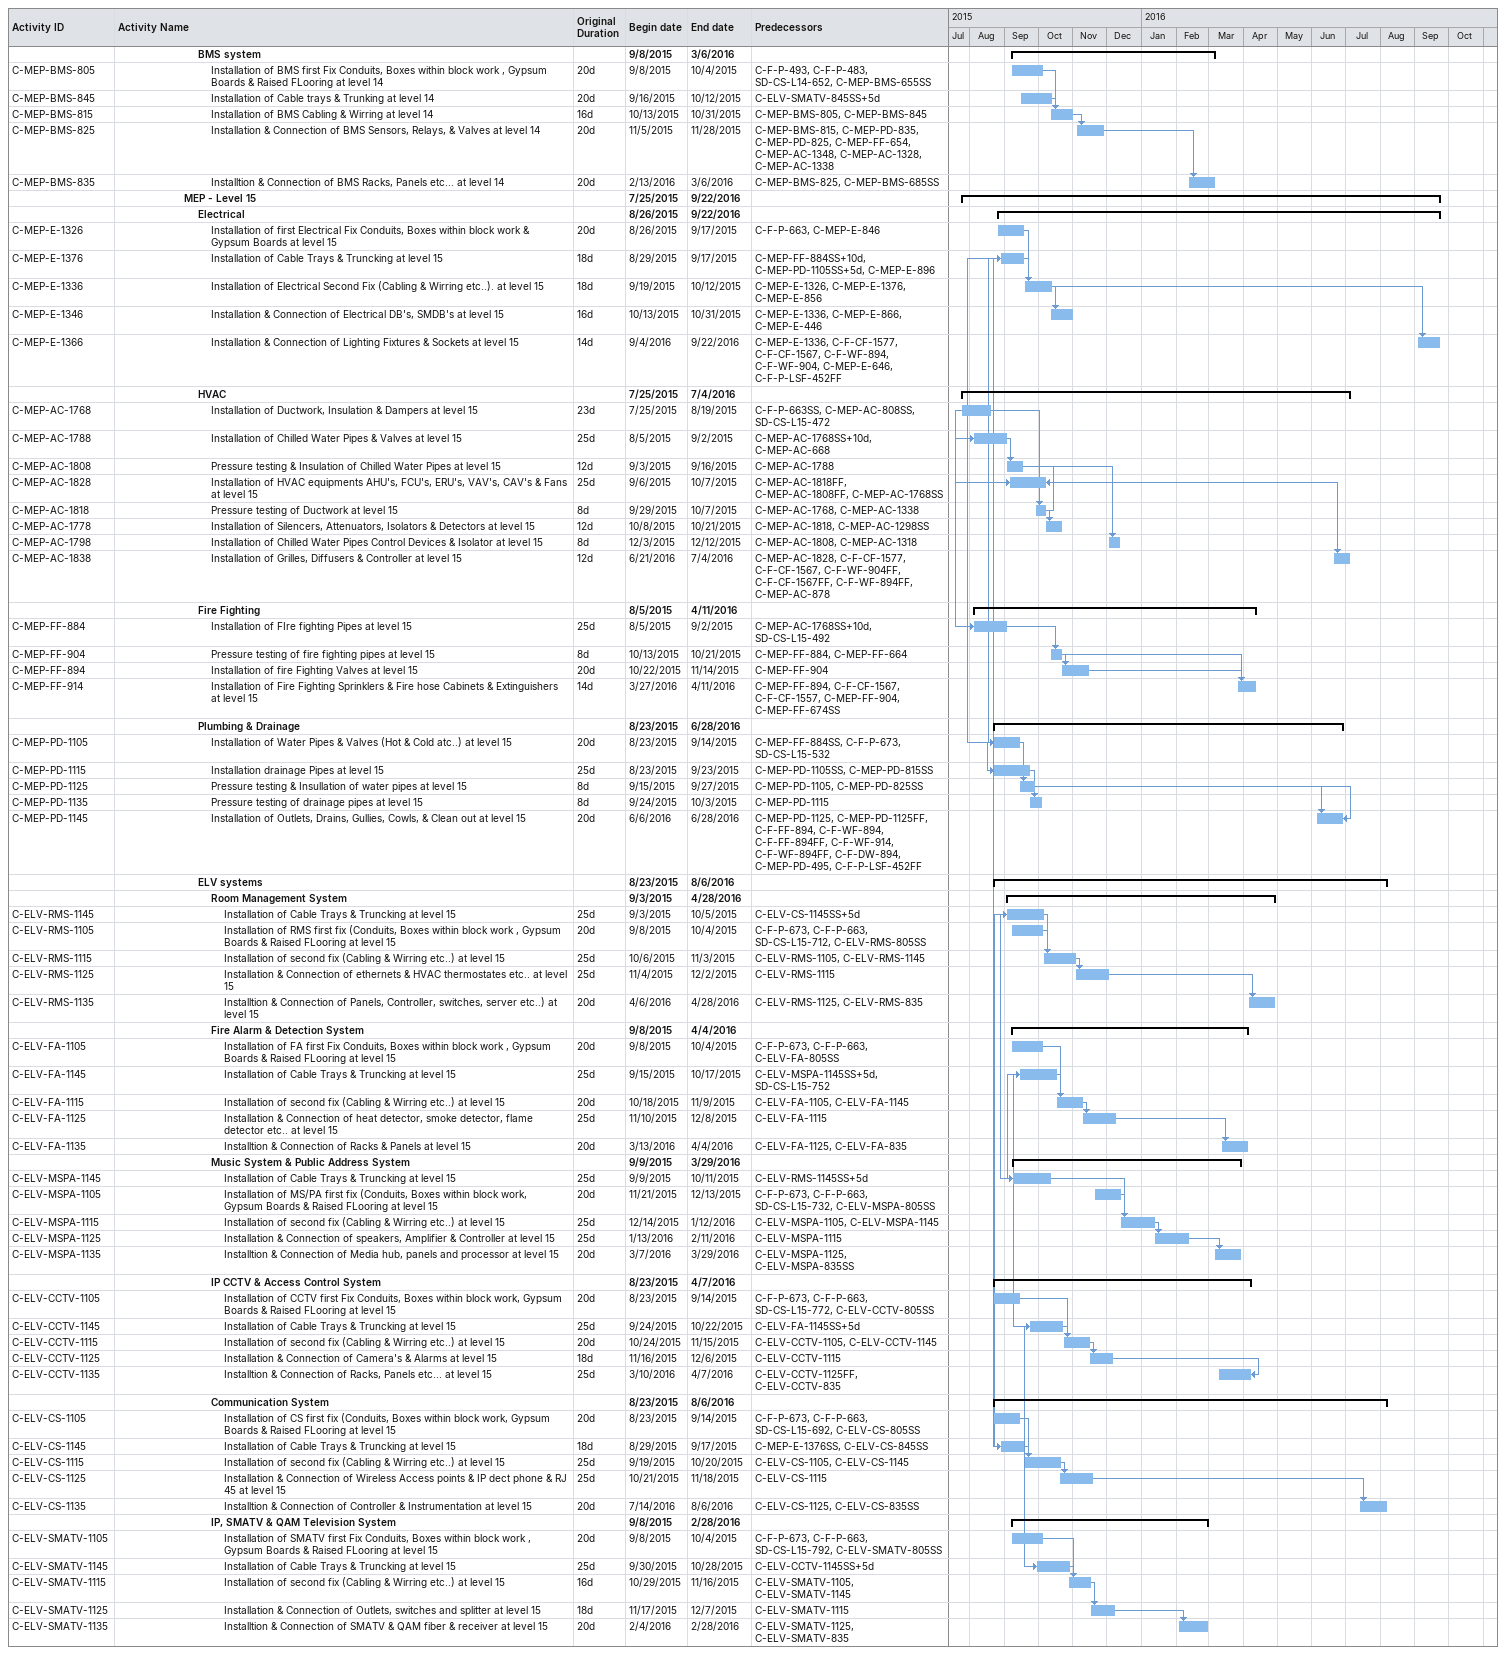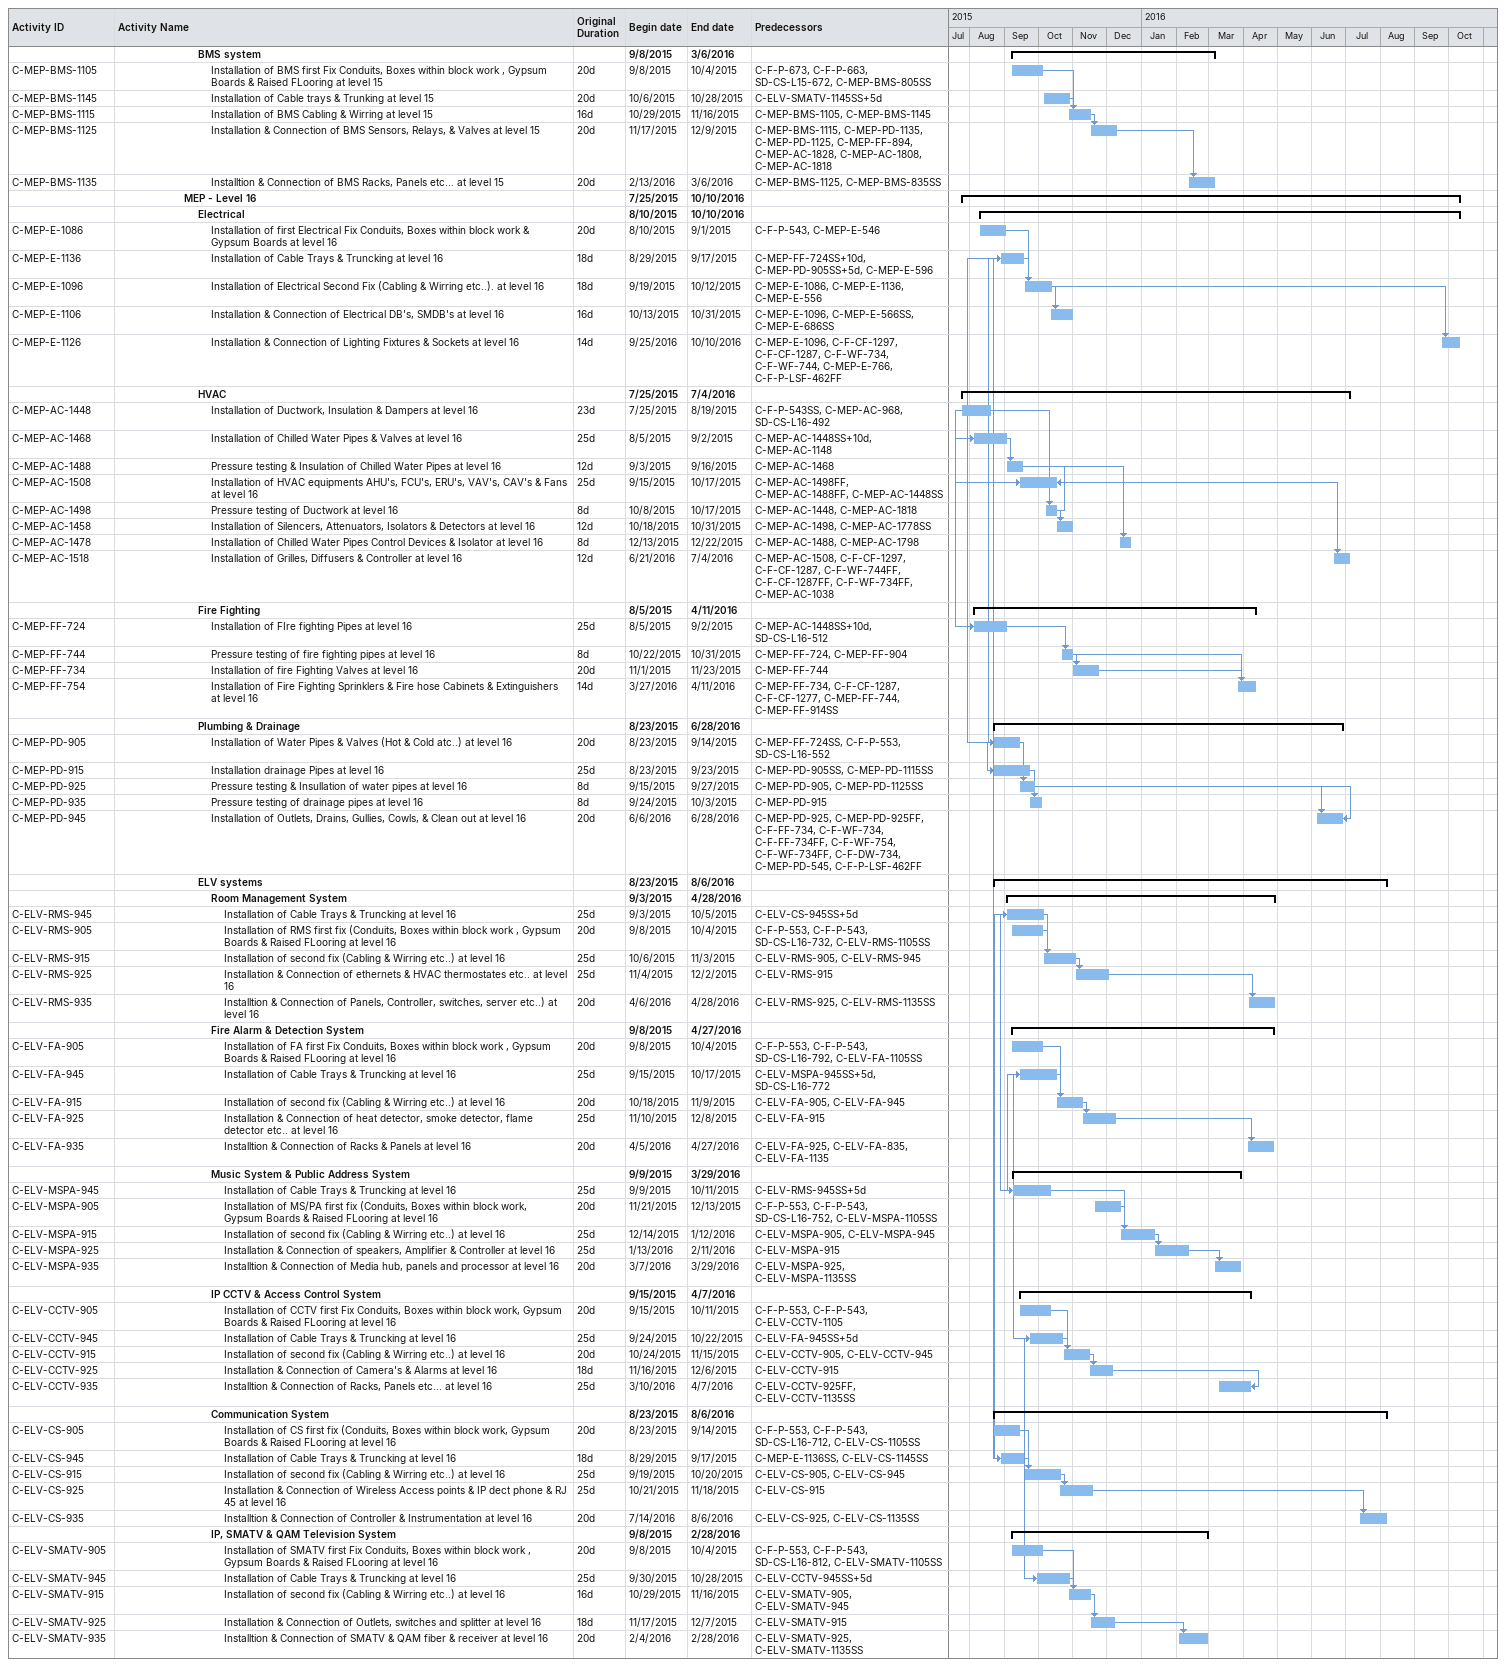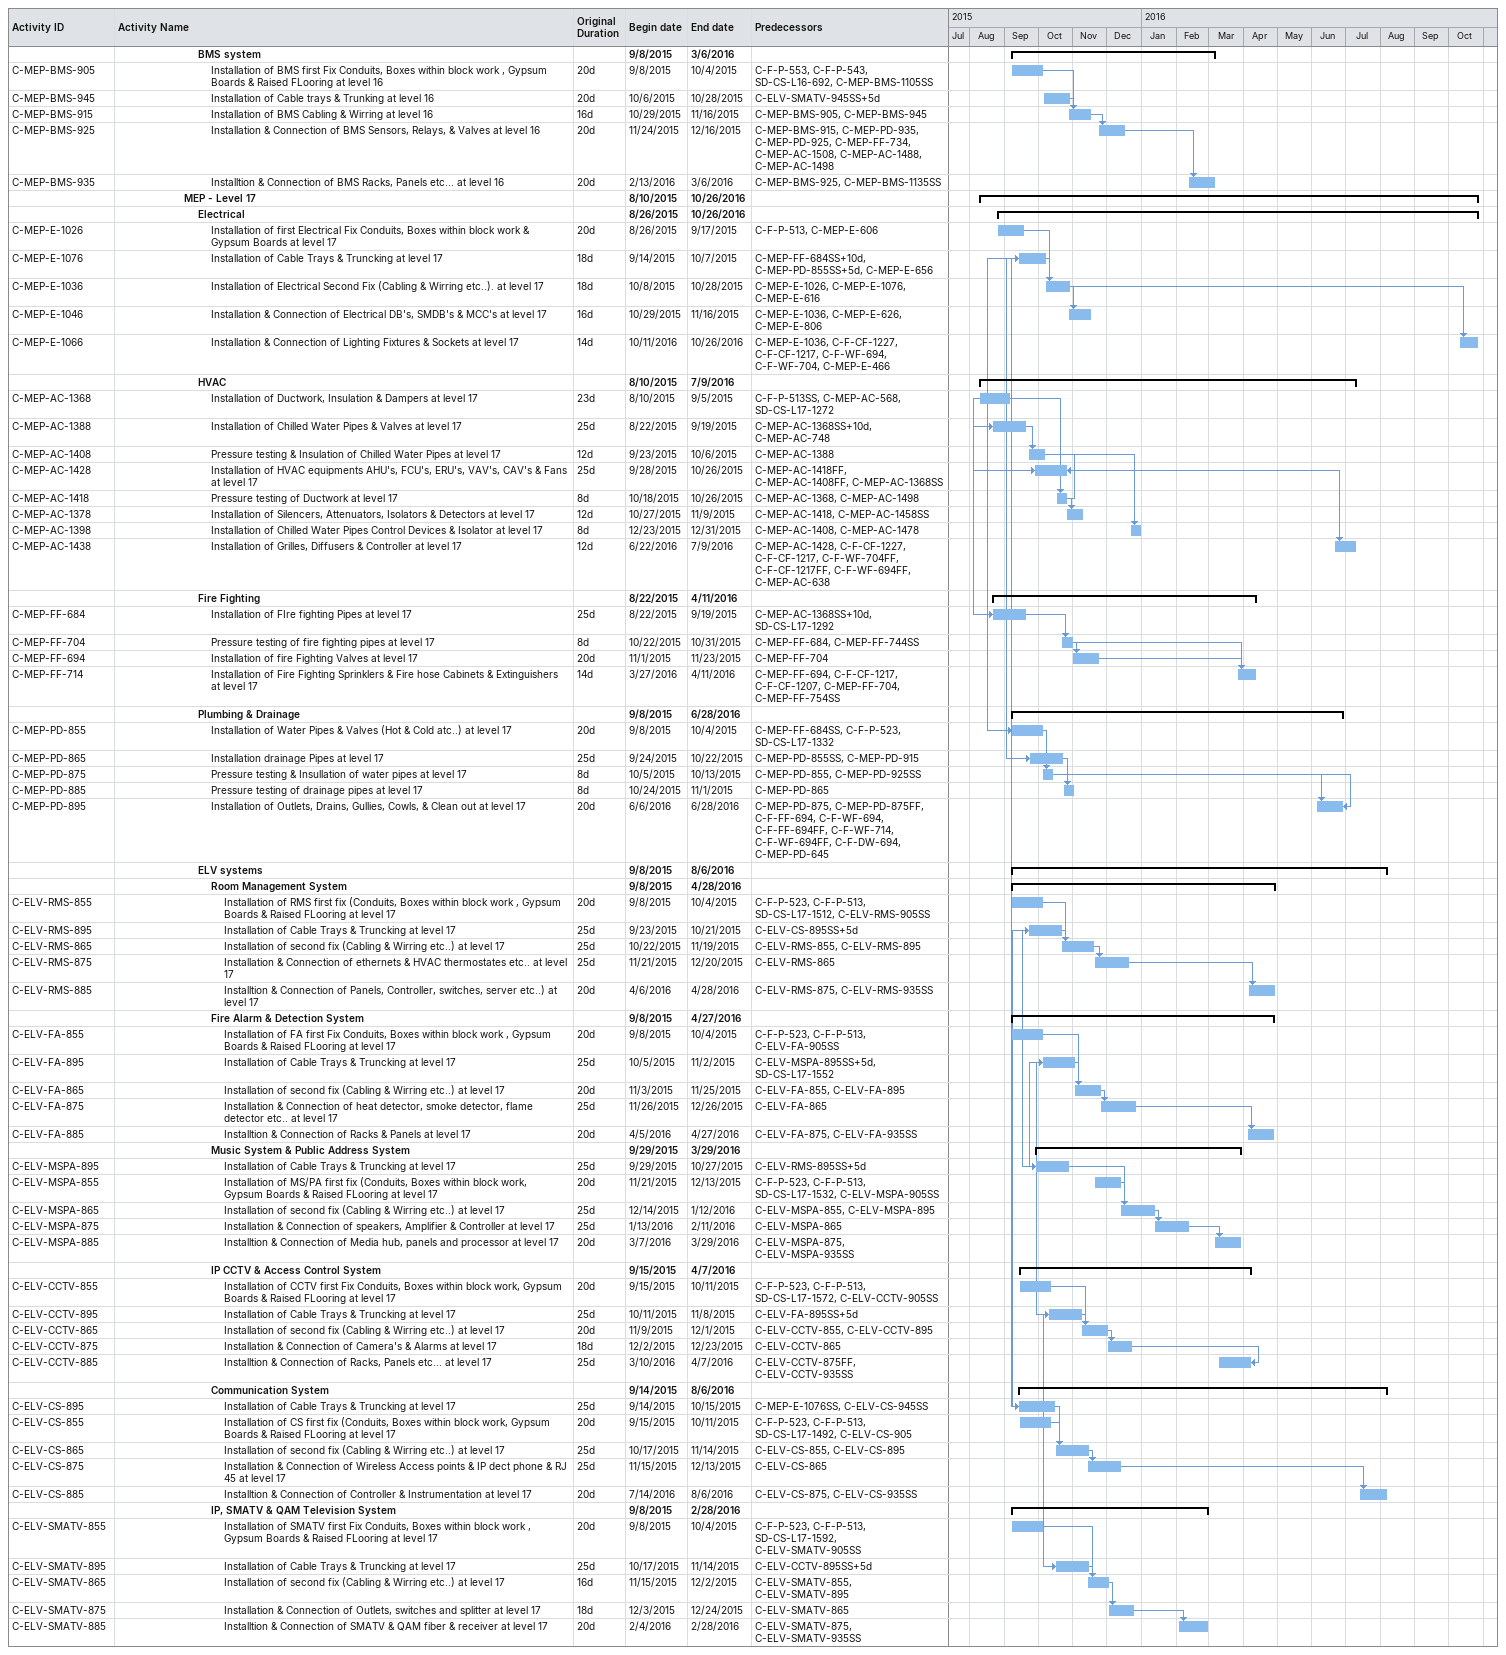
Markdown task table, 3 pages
| ID | Level | Task | Original duration | Start | Finish | Predecessors |
|---|---|---|---|---|---|---|
|  | 7 | **BMS system** |  | 2015-09-08 | 2016-03-06 |  |
| C-MEP-BMS-805 | 8 | Installation of BMS first Fix Conduits, Boxes within block work , Gypsum Boards & Raised FLooring at level 14 | 20d | 2015-09-08 | 2015-10-04 | C-F-P-493, C-F-P-483, SD-CS-L14-652, C-MEP-BMS-655SS |
| C-MEP-BMS-845 | 8 | Installation of Cable trays & Trunking at level 14 | 20d | 2015-09-16 | 2015-10-12 | C-ELV-SMATV-845SS+5d |
| C-MEP-BMS-815 | 8 | Installation of BMS Cabling & Wirring at level 14 | 16d | 2015-10-13 | 2015-10-31 | C-MEP-BMS-805, C-MEP-BMS-845 |
| C-MEP-BMS-825 | 8 | Installation & Connection of BMS Sensors, Relays, & Valves at level 14 | 20d | 2015-11-05 | 2015-11-28 | C-MEP-BMS-815, C-MEP-PD-835, C-MEP-PD-825, C-MEP-FF-654, C-MEP-AC-1348, C-MEP-AC-1328, C-MEP-AC-1338 |
| C-MEP-BMS-835 | 8 | Installtion & Connection of BMS Racks, Panels etc... at level 14 | 20d | 2016-02-13 | 2016-03-06 | C-MEP-BMS-825, C-MEP-BMS-685SS |
|  | 6 | **MEP - Level 15** |  | 2015-07-25 | 2016-09-22 |  |
|  | 7 | **Electrical** |  | 2015-08-26 | 2016-09-22 |  |
| C-MEP-E-1326 | 8 | Installation of first Electrical Fix Conduits, Boxes within block work & Gypsum Boards at level 15 | 20d | 2015-08-26 | 2015-09-17 | C-F-P-663, C-MEP-E-846 |
| C-MEP-E-1376 | 8 | Installation of Cable Trays & Truncking at level 15 | 18d | 2015-08-29 | 2015-09-17 | C-MEP-FF-884SS+10d, C-MEP-PD-1105SS+5d, C-MEP-E-896 |
| C-MEP-E-1336 | 8 | Installation of Electrical Second Fix (Cabling & Wirring etc..). at level 15 | 18d | 2015-09-19 | 2015-10-12 | C-MEP-E-1326, C-MEP-E-1376, C-MEP-E-856 |
| C-MEP-E-1346 | 8 | Installation & Connection of Electrical DB's, SMDB's at level 15 | 16d | 2015-10-13 | 2015-10-31 | C-MEP-E-1336, C-MEP-E-866, C-MEP-E-446 |
| C-MEP-E-1366 | 8 | Installation & Connection of Lighting Fixtures & Sockets at level 15 | 14d | 2016-09-04 | 2016-09-22 | C-MEP-E-1336, C-F-CF-1577, C-F-CF-1567, C-F-WF-894, C-F-WF-904, C-MEP-E-646, C-F-P-LSF-452FF |
|  | 7 | **HVAC** |  | 2015-07-25 | 2016-07-04 |  |
| C-MEP-AC-1768 | 8 | Installation of Ductwork, Insulation & Dampers at level 15 | 23d | 2015-07-25 | 2015-08-19 | C-F-P-663SS, C-MEP-AC-808SS, SD-CS-L15-472 |
| C-MEP-AC-1788 | 8 | Installation of Chilled Water Pipes & Valves at level 15 | 25d | 2015-08-05 | 2015-09-02 | C-MEP-AC-1768SS+10d, C-MEP-AC-668 |
| C-MEP-AC-1808 | 8 | Pressure testing & Insulation of Chilled Water Pipes at level 15 | 12d | 2015-09-03 | 2015-09-16 | C-MEP-AC-1788 |
| C-MEP-AC-1828 | 8 | Installation of HVAC equipments AHU's, FCU's, ERU's, VAV's, CAV's & Fans at level 15 | 25d | 2015-09-06 | 2015-10-07 | C-MEP-AC-1818FF, C-MEP-AC-1808FF, C-MEP-AC-1768SS |
| C-MEP-AC-1818 | 8 | Pressure testing of Ductwork at level 15 | 8d | 2015-09-29 | 2015-10-07 | C-MEP-AC-1768, C-MEP-AC-1338 |
| C-MEP-AC-1778 | 8 | Installation of Silencers, Attenuators, Isolators & Detectors at level 15 | 12d | 2015-10-08 | 2015-10-21 | C-MEP-AC-1818, C-MEP-AC-1298SS |
| C-MEP-AC-1798 | 8 | Installation of Chilled Water Pipes Control Devices & Isolator at level 15 | 8d | 2015-12-03 | 2015-12-12 | C-MEP-AC-1808, C-MEP-AC-1318 |
| C-MEP-AC-1838 | 8 | Installation of Grilles, Diffusers & Controller at level 15 | 12d | 2016-06-21 | 2016-07-04 | C-MEP-AC-1828, C-F-CF-1577, C-F-CF-1567, C-F-WF-904FF, C-F-CF-1567FF, C-F-WF-894FF, C-MEP-AC-878 |
|  | 7 | **Fire Fighting** |  | 2015-08-05 | 2016-04-11 |  |
| C-MEP-FF-884 | 8 | Installation of FIre fighting Pipes at level 15 | 25d | 2015-08-05 | 2015-09-02 | C-MEP-AC-1768SS+10d, SD-CS-L15-492 |
| C-MEP-FF-904 | 8 | Pressure testing of fire fighting pipes at level 15 | 8d | 2015-10-13 | 2015-10-21 | C-MEP-FF-884, C-MEP-FF-664 |
| C-MEP-FF-894 | 8 | Installation of fire Fighting Valves at level 15 | 20d | 2015-10-22 | 2015-11-14 | C-MEP-FF-904 |
| C-MEP-FF-914 | 8 | Installation of Fire Fighting Sprinklers & Fire hose Cabinets & Extinguishers at level 15 | 14d | 2016-03-27 | 2016-04-11 | C-MEP-FF-894, C-F-CF-1567, C-F-CF-1557, C-MEP-FF-904, C-MEP-FF-674SS |
|  | 7 | **Plumbing & Drainage** |  | 2015-08-23 | 2016-06-28 |  |
| C-MEP-PD-1105 | 8 | Installation of Water Pipes & Valves (Hot & Cold atc..) at level 15 | 20d | 2015-08-23 | 2015-09-14 | C-MEP-FF-884SS, C-F-P-673, SD-CS-L15-532 |
| C-MEP-PD-1115 | 8 | Installation drainage Pipes at level 15 | 25d | 2015-08-23 | 2015-09-23 | C-MEP-PD-1105SS, C-MEP-PD-815SS |
| C-MEP-PD-1125 | 8 | Pressure testing & Insullation of water pipes at level 15 | 8d | 2015-09-15 | 2015-09-27 | C-MEP-PD-1105, C-MEP-PD-825SS |
| C-MEP-PD-1135 | 8 | Pressure testing of drainage pipes at level 15 | 8d | 2015-09-24 | 2015-10-03 | C-MEP-PD-1115 |
| C-MEP-PD-1145 | 8 | Installation of Outlets, Drains, Gullies, Cowls, & Clean out at level 15 | 20d | 2016-06-06 | 2016-06-28 | C-MEP-PD-1125, C-MEP-PD-1125FF, C-F-FF-894, C-F-WF-894, C-F-FF-894FF, C-F-WF-914, C-F-WF-894FF, C-F-DW-894, C-MEP-PD-495, C-F-P-LSF-452FF |
|  | 7 | **ELV systems** |  | 2015-08-23 | 2016-08-06 |  |
|  | 8 | **Room Management System** |  | 2015-09-03 | 2016-04-28 |  |
| C-ELV-RMS-1145 | 9 | Installation of Cable Trays & Truncking at level 15 | 25d | 2015-09-03 | 2015-10-05 | C-ELV-CS-1145SS+5d |
| C-ELV-RMS-1105 | 9 | Installation of RMS first fix (Conduits, Boxes within block work , Gypsum Boards & Raised FLooring at level 15 | 20d | 2015-09-08 | 2015-10-04 | C-F-P-673, C-F-P-663, SD-CS-L15-712, C-ELV-RMS-805SS |
| C-ELV-RMS-1115 | 9 | Installation of second fix (Cabling & Wirring etc..) at level 15 | 25d | 2015-10-06 | 2015-11-03 | C-ELV-RMS-1105, C-ELV-RMS-1145 |
| C-ELV-RMS-1125 | 9 | Installation & Connection of ethernets & HVAC thermostates etc.. at level 15 | 25d | 2015-11-04 | 2015-12-02 | C-ELV-RMS-1115 |
| C-ELV-RMS-1135 | 9 | Installtion & Connection of Panels, Controller, switches, server etc..) at level 15 | 20d | 2016-04-06 | 2016-04-28 | C-ELV-RMS-1125, C-ELV-RMS-835 |
|  | 8 | **Fire Alarm & Detection System** |  | 2015-09-08 | 2016-04-04 |  |
| C-ELV-FA-1105 | 9 | Installation of FA first Fix Conduits, Boxes within block work , Gypsum Boards & Raised FLooring at level 15 | 20d | 2015-09-08 | 2015-10-04 | C-F-P-673, C-F-P-663, C-ELV-FA-805SS |
| C-ELV-FA-1145 | 9 | Installation of Cable Trays & Truncking at level 15 | 25d | 2015-09-15 | 2015-10-17 | C-ELV-MSPA-1145SS+5d, SD-CS-L15-752 |
| C-ELV-FA-1115 | 9 | Installation of second fix (Cabling & Wirring etc..) at level 15 | 20d | 2015-10-18 | 2015-11-09 | C-ELV-FA-1105, C-ELV-FA-1145 |
| C-ELV-FA-1125 | 9 | Installation & Connection of heat detector, smoke detector, flame detector etc.. at level 15 | 25d | 2015-11-10 | 2015-12-08 | C-ELV-FA-1115 |
| C-ELV-FA-1135 | 9 | Installtion & Connection of Racks & Panels at level 15 | 20d | 2016-03-13 | 2016-04-04 | C-ELV-FA-1125, C-ELV-FA-835 |
|  | 8 | **Music System & Public Address System** |  | 2015-09-09 | 2016-03-29 |  |
| C-ELV-MSPA-1145 | 9 | Installation of Cable Trays & Truncking at level 15 | 25d | 2015-09-09 | 2015-10-11 | C-ELV-RMS-1145SS+5d |
| C-ELV-MSPA-1105 | 9 | Installation of MS/PA first fix (Conduits, Boxes within block work, Gypsum Boards & Raised FLooring at level 15 | 20d | 2015-11-21 | 2015-12-13 | C-F-P-673, C-F-P-663, SD-CS-L15-732, C-ELV-MSPA-805SS |
| C-ELV-MSPA-1115 | 9 | Installation of second fix (Cabling & Wirring etc..) at level 15 | 25d | 2015-12-14 | 2016-01-12 | C-ELV-MSPA-1105, C-ELV-MSPA-1145 |
| C-ELV-MSPA-1125 | 9 | Installation & Connection of speakers, Amplifier & Controller at level 15 | 25d | 2016-01-13 | 2016-02-11 | C-ELV-MSPA-1115 |
| C-ELV-MSPA-1135 | 9 | Installtion & Connection of Media hub, panels and processor at level 15 | 20d | 2016-03-07 | 2016-03-29 | C-ELV-MSPA-1125, C-ELV-MSPA-835SS |
|  | 8 | **IP CCTV & Access Control System** |  | 2015-08-23 | 2016-04-07 |  |
| C-ELV-CCTV-1105 | 9 | Installation of CCTV first Fix Conduits, Boxes within block work, Gypsum Boards & Raised FLooring at level 15 | 20d | 2015-08-23 | 2015-09-14 | C-F-P-673, C-F-P-663, SD-CS-L15-772, C-ELV-CCTV-805SS |
| C-ELV-CCTV-1145 | 9 | Installation of Cable Trays & Truncking at level 15 | 25d | 2015-09-24 | 2015-10-22 | C-ELV-FA-1145SS+5d |
| C-ELV-CCTV-1115 | 9 | Installation of second fix (Cabling & Wirring etc..) at level 15 | 20d | 2015-10-24 | 2015-11-15 | C-ELV-CCTV-1105, C-ELV-CCTV-1145 |
| C-ELV-CCTV-1125 | 9 | Installation & Connection of Camera's & Alarms at level 15 | 18d | 2015-11-16 | 2015-12-06 | C-ELV-CCTV-1115 |
| C-ELV-CCTV-1135 | 9 | Installtion & Connection of Racks, Panels etc... at level 15 | 25d | 2016-03-10 | 2016-04-07 | C-ELV-CCTV-1125FF, C-ELV-CCTV-835 |
|  | 8 | **Communication System** |  | 2015-08-23 | 2016-08-06 |  |
| C-ELV-CS-1105 | 9 | Installation of CS first fix (Conduits, Boxes within block work, Gypsum Boards & Raised FLooring at level 15 | 20d | 2015-08-23 | 2015-09-14 | C-F-P-673, C-F-P-663, SD-CS-L15-692, C-ELV-CS-805SS |
| C-ELV-CS-1145 | 9 | Installation of Cable Trays & Truncking at level 15 | 18d | 2015-08-29 | 2015-09-17 | C-MEP-E-1376SS, C-ELV-CS-845SS |
| C-ELV-CS-1115 | 9 | Installation of second fix (Cabling & Wirring etc..) at level 15 | 25d | 2015-09-19 | 2015-10-20 | C-ELV-CS-1105, C-ELV-CS-1145 |
| C-ELV-CS-1125 | 9 | Installation & Connection of Wireless Access points & IP dect phone & RJ 45 at level 15 | 25d | 2015-10-21 | 2015-11-18 | C-ELV-CS-1115 |
| C-ELV-CS-1135 | 9 | Installtion & Connection of Controller & Instrumentation at level 15 | 20d | 2016-07-14 | 2016-08-06 | C-ELV-CS-1125, C-ELV-CS-835SS |
|  | 8 | **IP, SMATV & QAM Television System** |  | 2015-09-08 | 2016-02-28 |  |
| C-ELV-SMATV-1105 | 9 | Installation of SMATV first Fix Conduits, Boxes within block work , Gypsum Boards & Raised FLooring at level 15 | 20d | 2015-09-08 | 2015-10-04 | C-F-P-673, C-F-P-663, SD-CS-L15-792, C-ELV-SMATV-805SS |
| C-ELV-SMATV-1145 | 9 | Installation of Cable Trays & Truncking at level 15 | 25d | 2015-09-30 | 2015-10-28 | C-ELV-CCTV-1145SS+5d |
| C-ELV-SMATV-1115 | 9 | Installation of second fix (Cabling & Wirring etc..) at level 15 | 16d | 2015-10-29 | 2015-11-16 | C-ELV-SMATV-1105, C-ELV-SMATV-1145 |
| C-ELV-SMATV-1125 | 9 | Installation & Connection of Outlets, switches and splitter at level 15 | 18d | 2015-11-17 | 2015-12-07 | C-ELV-SMATV-1115 |
| C-ELV-SMATV-1135 | 9 | Installtion & Connection of SMATV & QAM fiber & receiver at level 15 | 20d | 2016-02-04 | 2016-02-28 | C-ELV-SMATV-1125, C-ELV-SMATV-835 |
|  | 7 | **BMS system** |  | 2015-09-08 | 2016-03-06 |  |
| C-MEP-BMS-1105 | 8 | Installation of BMS first Fix Conduits, Boxes within block work , Gypsum Boards & Raised FLooring at level 15 | 20d | 2015-09-08 | 2015-10-04 | C-F-P-673, C-F-P-663, SD-CS-L15-672, C-MEP-BMS-805SS |
| C-MEP-BMS-1145 | 8 | Installation of Cable trays & Trunking at level 15 | 20d | 2015-10-06 | 2015-10-28 | C-ELV-SMATV-1145SS+5d |
| C-MEP-BMS-1115 | 8 | Installation of BMS Cabling & Wirring at level 15 | 16d | 2015-10-29 | 2015-11-16 | C-MEP-BMS-1105, C-MEP-BMS-1145 |
| C-MEP-BMS-1125 | 8 | Installation & Connection of BMS Sensors, Relays, & Valves at level 15 | 20d | 2015-11-17 | 2015-12-09 | C-MEP-BMS-1115, C-MEP-PD-1135, C-MEP-PD-1125, C-MEP-FF-894, C-MEP-AC-1828, C-MEP-AC-1808, C-MEP-AC-1818 |
| C-MEP-BMS-1135 | 8 | Installtion & Connection of BMS Racks, Panels etc... at level 15 | 20d | 2016-02-13 | 2016-03-06 | C-MEP-BMS-1125, C-MEP-BMS-835SS |
|  | 6 | **MEP - Level 16** |  | 2015-07-25 | 2016-10-10 |  |
|  | 7 | **Electrical** |  | 2015-08-10 | 2016-10-10 |  |
| C-MEP-E-1086 | 8 | Installation of first Electrical Fix Conduits, Boxes within block work & Gypsum Boards at level 16 | 20d | 2015-08-10 | 2015-09-01 | C-F-P-543, C-MEP-E-546 |
| C-MEP-E-1136 | 8 | Installation of Cable Trays & Truncking at level 16 | 18d | 2015-08-29 | 2015-09-17 | C-MEP-FF-724SS+10d, C-MEP-PD-905SS+5d, C-MEP-E-596 |
| C-MEP-E-1096 | 8 | Installation of Electrical Second Fix (Cabling & Wirring etc..). at level 16 | 18d | 2015-09-19 | 2015-10-12 | C-MEP-E-1086, C-MEP-E-1136, C-MEP-E-556 |
| C-MEP-E-1106 | 8 | Installation & Connection of Electrical DB's, SMDB's at level 16 | 16d | 2015-10-13 | 2015-10-31 | C-MEP-E-1096, C-MEP-E-566SS, C-MEP-E-686SS |
| C-MEP-E-1126 | 8 | Installation & Connection of Lighting Fixtures & Sockets at level 16 | 14d | 2016-09-25 | 2016-10-10 | C-MEP-E-1096, C-F-CF-1297, C-F-CF-1287, C-F-WF-734, C-F-WF-744, C-MEP-E-766, C-F-P-LSF-462FF |
|  | 7 | **HVAC** |  | 2015-07-25 | 2016-07-04 |  |
| C-MEP-AC-1448 | 8 | Installation of Ductwork, Insulation & Dampers at level 16 | 23d | 2015-07-25 | 2015-08-19 | C-F-P-543SS, C-MEP-AC-968, SD-CS-L16-492 |
| C-MEP-AC-1468 | 8 | Installation of Chilled Water Pipes & Valves at level 16 | 25d | 2015-08-05 | 2015-09-02 | C-MEP-AC-1448SS+10d, C-MEP-AC-1148 |
| C-MEP-AC-1488 | 8 | Pressure testing & Insulation of Chilled Water Pipes at level 16 | 12d | 2015-09-03 | 2015-09-16 | C-MEP-AC-1468 |
| C-MEP-AC-1508 | 8 | Installation of HVAC equipments AHU's, FCU's, ERU's, VAV's, CAV's & Fans at level 16 | 25d | 2015-09-15 | 2015-10-17 | C-MEP-AC-1498FF, C-MEP-AC-1488FF, C-MEP-AC-1448SS |
| C-MEP-AC-1498 | 8 | Pressure testing of Ductwork at level 16 | 8d | 2015-10-08 | 2015-10-17 | C-MEP-AC-1448, C-MEP-AC-1818 |
| C-MEP-AC-1458 | 8 | Installation of Silencers, Attenuators, Isolators & Detectors at level 16 | 12d | 2015-10-18 | 2015-10-31 | C-MEP-AC-1498, C-MEP-AC-1778SS |
| C-MEP-AC-1478 | 8 | Installation of Chilled Water Pipes Control Devices & Isolator at level 16 | 8d | 2015-12-13 | 2015-12-22 | C-MEP-AC-1488, C-MEP-AC-1798 |
| C-MEP-AC-1518 | 8 | Installation of Grilles, Diffusers & Controller at level 16 | 12d | 2016-06-21 | 2016-07-04 | C-MEP-AC-1508, C-F-CF-1297, C-F-CF-1287, C-F-WF-744FF, C-F-CF-1287FF, C-F-WF-734FF, C-MEP-AC-1038 |
|  | 7 | **Fire Fighting** |  | 2015-08-05 | 2016-04-11 |  |
| C-MEP-FF-724 | 8 | Installation of FIre fighting Pipes at level 16 | 25d | 2015-08-05 | 2015-09-02 | C-MEP-AC-1448SS+10d, SD-CS-L16-512 |
| C-MEP-FF-744 | 8 | Pressure testing of fire fighting pipes at level 16 | 8d | 2015-10-22 | 2015-10-31 | C-MEP-FF-724, C-MEP-FF-904 |
| C-MEP-FF-734 | 8 | Installation of fire Fighting Valves at level 16 | 20d | 2015-11-01 | 2015-11-23 | C-MEP-FF-744 |
| C-MEP-FF-754 | 8 | Installation of Fire Fighting Sprinklers & Fire hose Cabinets & Extinguishers at level 16 | 14d | 2016-03-27 | 2016-04-11 | C-MEP-FF-734, C-F-CF-1287, C-F-CF-1277, C-MEP-FF-744, C-MEP-FF-914SS |
|  | 7 | **Plumbing & Drainage** |  | 2015-08-23 | 2016-06-28 |  |
| C-MEP-PD-905 | 8 | Installation of Water Pipes & Valves (Hot & Cold atc..) at level 16 | 20d | 2015-08-23 | 2015-09-14 | C-MEP-FF-724SS, C-F-P-553, SD-CS-L16-552 |
| C-MEP-PD-915 | 8 | Installation drainage Pipes at level 16 | 25d | 2015-08-23 | 2015-09-23 | C-MEP-PD-905SS, C-MEP-PD-1115SS |
| C-MEP-PD-925 | 8 | Pressure testing & Insullation of water pipes at level 16 | 8d | 2015-09-15 | 2015-09-27 | C-MEP-PD-905, C-MEP-PD-1125SS |
| C-MEP-PD-935 | 8 | Pressure testing of drainage pipes at level 16 | 8d | 2015-09-24 | 2015-10-03 | C-MEP-PD-915 |
| C-MEP-PD-945 | 8 | Installation of Outlets, Drains, Gullies, Cowls, & Clean out at level 16 | 20d | 2016-06-06 | 2016-06-28 | C-MEP-PD-925, C-MEP-PD-925FF, C-F-FF-734, C-F-WF-734, C-F-FF-734FF, C-F-WF-754, C-F-WF-734FF, C-F-DW-734, C-MEP-PD-545, C-F-P-LSF-462FF |
|  | 7 | **ELV systems** |  | 2015-08-23 | 2016-08-06 |  |
|  | 8 | **Room Management System** |  | 2015-09-03 | 2016-04-28 |  |
| C-ELV-RMS-945 | 9 | Installation of Cable Trays & Truncking at level 16 | 25d | 2015-09-03 | 2015-10-05 | C-ELV-CS-945SS+5d |
| C-ELV-RMS-905 | 9 | Installation of RMS first fix (Conduits, Boxes within block work , Gypsum Boards & Raised FLooring at level 16 | 20d | 2015-09-08 | 2015-10-04 | C-F-P-553, C-F-P-543, SD-CS-L16-732, C-ELV-RMS-1105SS |
| C-ELV-RMS-915 | 9 | Installation of second fix (Cabling & Wirring etc..) at level 16 | 25d | 2015-10-06 | 2015-11-03 | C-ELV-RMS-905, C-ELV-RMS-945 |
| C-ELV-RMS-925 | 9 | Installation & Connection of ethernets & HVAC thermostates etc.. at level 16 | 25d | 2015-11-04 | 2015-12-02 | C-ELV-RMS-915 |
| C-ELV-RMS-935 | 9 | Installtion & Connection of Panels, Controller, switches, server etc..) at level 16 | 20d | 2016-04-06 | 2016-04-28 | C-ELV-RMS-925, C-ELV-RMS-1135SS |
|  | 8 | **Fire Alarm & Detection System** |  | 2015-09-08 | 2016-04-27 |  |
| C-ELV-FA-905 | 9 | Installation of FA first Fix Conduits, Boxes within block work , Gypsum Boards & Raised FLooring at level 16 | 20d | 2015-09-08 | 2015-10-04 | C-F-P-553, C-F-P-543, SD-CS-L16-792, C-ELV-FA-1105SS |
| C-ELV-FA-945 | 9 | Installation of Cable Trays & Truncking at level 16 | 25d | 2015-09-15 | 2015-10-17 | C-ELV-MSPA-945SS+5d, SD-CS-L16-772 |
| C-ELV-FA-915 | 9 | Installation of second fix (Cabling & Wirring etc..) at level 16 | 20d | 2015-10-18 | 2015-11-09 | C-ELV-FA-905, C-ELV-FA-945 |
| C-ELV-FA-925 | 9 | Installation & Connection of heat detector, smoke detector, flame detector etc.. at level 16 | 25d | 2015-11-10 | 2015-12-08 | C-ELV-FA-915 |
| C-ELV-FA-935 | 9 | Installtion & Connection of Racks & Panels at level 16 | 20d | 2016-04-05 | 2016-04-27 | C-ELV-FA-925, C-ELV-FA-835, C-ELV-FA-1135 |
|  | 8 | **Music System & Public Address System** |  | 2015-09-09 | 2016-03-29 |  |
| C-ELV-MSPA-945 | 9 | Installation of Cable Trays & Truncking at level 16 | 25d | 2015-09-09 | 2015-10-11 | C-ELV-RMS-945SS+5d |
| C-ELV-MSPA-905 | 9 | Installation of MS/PA first fix (Conduits, Boxes within block work, Gypsum Boards & Raised FLooring at level 16 | 20d | 2015-11-21 | 2015-12-13 | C-F-P-553, C-F-P-543, SD-CS-L16-752, C-ELV-MSPA-1105SS |
| C-ELV-MSPA-915 | 9 | Installation of second fix (Cabling & Wirring etc..) at level 16 | 25d | 2015-12-14 | 2016-01-12 | C-ELV-MSPA-905, C-ELV-MSPA-945 |
| C-ELV-MSPA-925 | 9 | Installation & Connection of speakers, Amplifier & Controller at level 16 | 25d | 2016-01-13 | 2016-02-11 | C-ELV-MSPA-915 |
| C-ELV-MSPA-935 | 9 | Installtion & Connection of Media hub, panels and processor at level 16 | 20d | 2016-03-07 | 2016-03-29 | C-ELV-MSPA-925, C-ELV-MSPA-1135SS |
|  | 8 | **IP CCTV & Access Control System** |  | 2015-09-15 | 2016-04-07 |  |
| C-ELV-CCTV-905 | 9 | Installation of CCTV first Fix Conduits, Boxes within block work, Gypsum Boards & Raised FLooring at level 16 | 20d | 2015-09-15 | 2015-10-11 | C-F-P-553, C-F-P-543, C-ELV-CCTV-1105 |
| C-ELV-CCTV-945 | 9 | Installation of Cable Trays & Truncking at level 16 | 25d | 2015-09-24 | 2015-10-22 | C-ELV-FA-945SS+5d |
| C-ELV-CCTV-915 | 9 | Installation of second fix (Cabling & Wirring etc..) at level 16 | 20d | 2015-10-24 | 2015-11-15 | C-ELV-CCTV-905, C-ELV-CCTV-945 |
| C-ELV-CCTV-925 | 9 | Installation & Connection of Camera's & Alarms at level 16 | 18d | 2015-11-16 | 2015-12-06 | C-ELV-CCTV-915 |
| C-ELV-CCTV-935 | 9 | Installtion & Connection of Racks, Panels etc... at level 16 | 25d | 2016-03-10 | 2016-04-07 | C-ELV-CCTV-925FF, C-ELV-CCTV-1135SS |
|  | 8 | **Communication System** |  | 2015-08-23 | 2016-08-06 |  |
| C-ELV-CS-905 | 9 | Installation of CS first fix (Conduits, Boxes within block work, Gypsum Boards & Raised FLooring at level 16 | 20d | 2015-08-23 | 2015-09-14 | C-F-P-553, C-F-P-543, SD-CS-L16-712, C-ELV-CS-1105SS |
| C-ELV-CS-945 | 9 | Installation of Cable Trays & Truncking at level 16 | 18d | 2015-08-29 | 2015-09-17 | C-MEP-E-1136SS, C-ELV-CS-1145SS |
| C-ELV-CS-915 | 9 | Installation of second fix (Cabling & Wirring etc..) at level 16 | 25d | 2015-09-19 | 2015-10-20 | C-ELV-CS-905, C-ELV-CS-945 |
| C-ELV-CS-925 | 9 | Installation & Connection of Wireless Access points & IP dect phone & RJ 45 at level 16 | 25d | 2015-10-21 | 2015-11-18 | C-ELV-CS-915 |
| C-ELV-CS-935 | 9 | Installtion & Connection of Controller & Instrumentation at level 16 | 20d | 2016-07-14 | 2016-08-06 | C-ELV-CS-925, C-ELV-CS-1135SS |
|  | 8 | **IP, SMATV & QAM Television System** |  | 2015-09-08 | 2016-02-28 |  |
| C-ELV-SMATV-905 | 9 | Installation of SMATV first Fix Conduits, Boxes within block work , Gypsum Boards & Raised FLooring at level 16 | 20d | 2015-09-08 | 2015-10-04 | C-F-P-553, C-F-P-543, SD-CS-L16-812, C-ELV-SMATV-1105SS |
| C-ELV-SMATV-945 | 9 | Installation of Cable Trays & Truncking at level 16 | 25d | 2015-09-30 | 2015-10-28 | C-ELV-CCTV-945SS+5d |
| C-ELV-SMATV-915 | 9 | Installation of second fix (Cabling & Wirring etc..) at level 16 | 16d | 2015-10-29 | 2015-11-16 | C-ELV-SMATV-905, C-ELV-SMATV-945 |
| C-ELV-SMATV-925 | 9 | Installation & Connection of Outlets, switches and splitter at level 16 | 18d | 2015-11-17 | 2015-12-07 | C-ELV-SMATV-915 |
| C-ELV-SMATV-935 | 9 | Installtion & Connection of SMATV & QAM fiber & receiver at level 16 | 20d | 2016-02-04 | 2016-02-28 | C-ELV-SMATV-925, C-ELV-SMATV-1135SS |
|  | 7 | **BMS system** |  | 2015-09-08 | 2016-03-06 |  |
| C-MEP-BMS-905 | 8 | Installation of BMS first Fix Conduits, Boxes within block work , Gypsum Boards & Raised FLooring at level 16 | 20d | 2015-09-08 | 2015-10-04 | C-F-P-553, C-F-P-543, SD-CS-L16-692, C-MEP-BMS-1105SS |
| C-MEP-BMS-945 | 8 | Installation of Cable trays & Trunking at level 16 | 20d | 2015-10-06 | 2015-10-28 | C-ELV-SMATV-945SS+5d |
| C-MEP-BMS-915 | 8 | Installation of BMS Cabling & Wirring at level 16 | 16d | 2015-10-29 | 2015-11-16 | C-MEP-BMS-905, C-MEP-BMS-945 |
| C-MEP-BMS-925 | 8 | Installation & Connection of BMS Sensors, Relays, & Valves at level 16 | 20d | 2015-11-24 | 2015-12-16 | C-MEP-BMS-915, C-MEP-PD-935, C-MEP-PD-925, C-MEP-FF-734, C-MEP-AC-1508, C-MEP-AC-1488, C-MEP-AC-1498 |
| C-MEP-BMS-935 | 8 | Installtion & Connection of BMS Racks, Panels etc... at level 16 | 20d | 2016-02-13 | 2016-03-06 | C-MEP-BMS-925, C-MEP-BMS-1135SS |
|  | 6 | **MEP - Level 17** |  | 2015-08-10 | 2016-10-26 |  |
|  | 7 | **Electrical** |  | 2015-08-26 | 2016-10-26 |  |
| C-MEP-E-1026 | 8 | Installation of first Electrical Fix Conduits, Boxes within block work & Gypsum Boards at level 17 | 20d | 2015-08-26 | 2015-09-17 | C-F-P-513, C-MEP-E-606 |
| C-MEP-E-1076 | 8 | Installation of Cable Trays & Truncking at level 17 | 18d | 2015-09-14 | 2015-10-07 | C-MEP-FF-684SS+10d, C-MEP-PD-855SS+5d, C-MEP-E-656 |
| C-MEP-E-1036 | 8 | Installation of Electrical Second Fix (Cabling & Wirring etc..). at level 17 | 18d | 2015-10-08 | 2015-10-28 | C-MEP-E-1026, C-MEP-E-1076, C-MEP-E-616 |
| C-MEP-E-1046 | 8 | Installation & Connection of Electrical DB's, SMDB's & MCC's at level 17 | 16d | 2015-10-29 | 2015-11-16 | C-MEP-E-1036, C-MEP-E-626, C-MEP-E-806 |
| C-MEP-E-1066 | 8 | Installation & Connection of Lighting Fixtures & Sockets at level 17 | 14d | 2016-10-11 | 2016-10-26 | C-MEP-E-1036, C-F-CF-1227, C-F-CF-1217, C-F-WF-694, C-F-WF-704, C-MEP-E-466 |
|  | 7 | **HVAC** |  | 2015-08-10 | 2016-07-09 |  |
| C-MEP-AC-1368 | 8 | Installation of Ductwork, Insulation & Dampers at level 17 | 23d | 2015-08-10 | 2015-09-05 | C-F-P-513SS, C-MEP-AC-568, SD-CS-L17-1272 |
| C-MEP-AC-1388 | 8 | Installation of Chilled Water Pipes & Valves at level 17 | 25d | 2015-08-22 | 2015-09-19 | C-MEP-AC-1368SS+10d, C-MEP-AC-748 |
| C-MEP-AC-1408 | 8 | Pressure testing & Insulation of Chilled Water Pipes at level 17 | 12d | 2015-09-23 | 2015-10-06 | C-MEP-AC-1388 |
| C-MEP-AC-1428 | 8 | Installation of HVAC equipments AHU's, FCU's, ERU's, VAV's, CAV's & Fans at level 17 | 25d | 2015-09-28 | 2015-10-26 | C-MEP-AC-1418FF, C-MEP-AC-1408FF, C-MEP-AC-1368SS |
| C-MEP-AC-1418 | 8 | Pressure testing of Ductwork at level 17 | 8d | 2015-10-18 | 2015-10-26 | C-MEP-AC-1368, C-MEP-AC-1498 |
| C-MEP-AC-1378 | 8 | Installation of Silencers, Attenuators, Isolators & Detectors at level 17 | 12d | 2015-10-27 | 2015-11-09 | C-MEP-AC-1418, C-MEP-AC-1458SS |
| C-MEP-AC-1398 | 8 | Installation of Chilled Water Pipes Control Devices & Isolator at level 17 | 8d | 2015-12-23 | 2015-12-31 | C-MEP-AC-1408, C-MEP-AC-1478 |
| C-MEP-AC-1438 | 8 | Installation of Grilles, Diffusers & Controller at level 17 | 12d | 2016-06-22 | 2016-07-09 | C-MEP-AC-1428, C-F-CF-1227, C-F-CF-1217, C-F-WF-704FF, C-F-CF-1217FF, C-F-WF-694FF, C-MEP-AC-638 |
|  | 7 | **Fire Fighting** |  | 2015-08-22 | 2016-04-11 |  |
| C-MEP-FF-684 | 8 | Installation of FIre fighting Pipes at level 17 | 25d | 2015-08-22 | 2015-09-19 | C-MEP-AC-1368SS+10d, SD-CS-L17-1292 |
| C-MEP-FF-704 | 8 | Pressure testing of fire fighting pipes at level 17 | 8d | 2015-10-22 | 2015-10-31 | C-MEP-FF-684, C-MEP-FF-744SS |
| C-MEP-FF-694 | 8 | Installation of fire Fighting Valves at level 17 | 20d | 2015-11-01 | 2015-11-23 | C-MEP-FF-704 |
| C-MEP-FF-714 | 8 | Installation of Fire Fighting Sprinklers & Fire hose Cabinets & Extinguishers at level 17 | 14d | 2016-03-27 | 2016-04-11 | C-MEP-FF-694, C-F-CF-1217, C-F-CF-1207, C-MEP-FF-704, C-MEP-FF-754SS |
|  | 7 | **Plumbing & Drainage** |  | 2015-09-08 | 2016-06-28 |  |
| C-MEP-PD-855 | 8 | Installation of Water Pipes & Valves (Hot & Cold atc..) at level 17 | 20d | 2015-09-08 | 2015-10-04 | C-MEP-FF-684SS, C-F-P-523, SD-CS-L17-1332 |
| C-MEP-PD-865 | 8 | Installation drainage Pipes at level 17 | 25d | 2015-09-24 | 2015-10-22 | C-MEP-PD-855SS, C-MEP-PD-915 |
| C-MEP-PD-875 | 8 | Pressure testing & Insullation of water pipes at level 17 | 8d | 2015-10-05 | 2015-10-13 | C-MEP-PD-855, C-MEP-PD-925SS |
| C-MEP-PD-885 | 8 | Pressure testing of drainage pipes at level 17 | 8d | 2015-10-24 | 2015-11-01 | C-MEP-PD-865 |
| C-MEP-PD-895 | 8 | Installation of Outlets, Drains, Gullies, Cowls, & Clean out at level 17 | 20d | 2016-06-06 | 2016-06-28 | C-MEP-PD-875, C-MEP-PD-875FF, C-F-FF-694, C-F-WF-694, C-F-FF-694FF, C-F-WF-714, C-F-WF-694FF, C-F-DW-694, C-MEP-PD-645 |
|  | 7 | **ELV systems** |  | 2015-09-08 | 2016-08-06 |  |
|  | 8 | **Room Management System** |  | 2015-09-08 | 2016-04-28 |  |
| C-ELV-RMS-855 | 9 | Installation of RMS first fix (Conduits, Boxes within block work , Gypsum Boards & Raised FLooring at level 17 | 20d | 2015-09-08 | 2015-10-04 | C-F-P-523, C-F-P-513, SD-CS-L17-1512, C-ELV-RMS-905SS |
| C-ELV-RMS-895 | 9 | Installation of Cable Trays & Truncking at level 17 | 25d | 2015-09-23 | 2015-10-21 | C-ELV-CS-895SS+5d |
| C-ELV-RMS-865 | 9 | Installation of second fix (Cabling & Wirring etc..) at level 17 | 25d | 2015-10-22 | 2015-11-19 | C-ELV-RMS-855, C-ELV-RMS-895 |
| C-ELV-RMS-875 | 9 | Installation & Connection of ethernets & HVAC thermostates etc.. at level 17 | 25d | 2015-11-21 | 2015-12-20 | C-ELV-RMS-865 |
| C-ELV-RMS-885 | 9 | Installtion & Connection of Panels, Controller, switches, server etc..) at level 17 | 20d | 2016-04-06 | 2016-04-28 | C-ELV-RMS-875, C-ELV-RMS-935SS |
|  | 8 | **Fire Alarm & Detection System** |  | 2015-09-08 | 2016-04-27 |  |
| C-ELV-FA-855 | 9 | Installation of FA first Fix Conduits, Boxes within block work , Gypsum Boards & Raised FLooring at level 17 | 20d | 2015-09-08 | 2015-10-04 | C-F-P-523, C-F-P-513, C-ELV-FA-905SS |
| C-ELV-FA-895 | 9 | Installation of Cable Trays & Truncking at level 17 | 25d | 2015-10-05 | 2015-11-02 | C-ELV-MSPA-895SS+5d, SD-CS-L17-1552 |
| C-ELV-FA-865 | 9 | Installation of second fix (Cabling & Wirring etc..) at level 17 | 20d | 2015-11-03 | 2015-11-25 | C-ELV-FA-855, C-ELV-FA-895 |
| C-ELV-FA-875 | 9 | Installation & Connection of heat detector, smoke detector, flame detector etc.. at level 17 | 25d | 2015-11-26 | 2015-12-26 | C-ELV-FA-865 |
| C-ELV-FA-885 | 9 | Installtion & Connection of Racks & Panels at level 17 | 20d | 2016-04-05 | 2016-04-27 | C-ELV-FA-875, C-ELV-FA-935SS |
|  | 8 | **Music System & Public Address System** |  | 2015-09-29 | 2016-03-29 |  |
| C-ELV-MSPA-895 | 9 | Installation of Cable Trays & Truncking at level 17 | 25d | 2015-09-29 | 2015-10-27 | C-ELV-RMS-895SS+5d |
| C-ELV-MSPA-855 | 9 | Installation of MS/PA first fix (Conduits, Boxes within block work, Gypsum Boards & Raised FLooring at level 17 | 20d | 2015-11-21 | 2015-12-13 | C-F-P-523, C-F-P-513, SD-CS-L17-1532, C-ELV-MSPA-905SS |
| C-ELV-MSPA-865 | 9 | Installation of second fix (Cabling & Wirring etc..) at level 17 | 25d | 2015-12-14 | 2016-01-12 | C-ELV-MSPA-855, C-ELV-MSPA-895 |
| C-ELV-MSPA-875 | 9 | Installation & Connection of speakers, Amplifier & Controller at level 17 | 25d | 2016-01-13 | 2016-02-11 | C-ELV-MSPA-865 |
| C-ELV-MSPA-885 | 9 | Installtion & Connection of Media hub, panels and processor at level 17 | 20d | 2016-03-07 | 2016-03-29 | C-ELV-MSPA-875, C-ELV-MSPA-935SS |
|  | 8 | **IP CCTV & Access Control System** |  | 2015-09-15 | 2016-04-07 |  |
| C-ELV-CCTV-855 | 9 | Installation of CCTV first Fix Conduits, Boxes within block work, Gypsum Boards & Raised FLooring at level 17 | 20d | 2015-09-15 | 2015-10-11 | C-F-P-523, C-F-P-513, SD-CS-L17-1572, C-ELV-CCTV-905SS |
| C-ELV-CCTV-895 | 9 | Installation of Cable Trays & Truncking at level 17 | 25d | 2015-10-11 | 2015-11-08 | C-ELV-FA-895SS+5d |
| C-ELV-CCTV-865 | 9 | Installation of second fix (Cabling & Wirring etc..) at level 17 | 20d | 2015-11-09 | 2015-12-01 | C-ELV-CCTV-855, C-ELV-CCTV-895 |
| C-ELV-CCTV-875 | 9 | Installation & Connection of Camera's & Alarms at level 17 | 18d | 2015-12-02 | 2015-12-23 | C-ELV-CCTV-865 |
| C-ELV-CCTV-885 | 9 | Installtion & Connection of Racks, Panels etc... at level 17 | 25d | 2016-03-10 | 2016-04-07 | C-ELV-CCTV-875FF, C-ELV-CCTV-935SS |
|  | 8 | **Communication System** |  | 2015-09-14 | 2016-08-06 |  |
| C-ELV-CS-895 | 9 | Installation of Cable Trays & Truncking at level 17 | 25d | 2015-09-14 | 2015-10-15 | C-MEP-E-1076SS, C-ELV-CS-945SS |
| C-ELV-CS-855 | 9 | Installation of CS first fix (Conduits, Boxes within block work, Gypsum Boards & Raised FLooring at level 17 | 20d | 2015-09-15 | 2015-10-11 | C-F-P-523, C-F-P-513, SD-CS-L17-1492, C-ELV-CS-905 |
| C-ELV-CS-865 | 9 | Installation of second fix (Cabling & Wirring etc..) at level 17 | 25d | 2015-10-17 | 2015-11-14 | C-ELV-CS-855, C-ELV-CS-895 |
| C-ELV-CS-875 | 9 | Installation & Connection of Wireless Access points & IP dect phone & RJ 45 at level 17 | 25d | 2015-11-15 | 2015-12-13 | C-ELV-CS-865 |
| C-ELV-CS-885 | 9 | Installtion & Connection of Controller & Instrumentation at level 17 | 20d | 2016-07-14 | 2016-08-06 | C-ELV-CS-875, C-ELV-CS-935SS |
|  | 8 | **IP, SMATV & QAM Television System** |  | 2015-09-08 | 2016-02-28 |  |
| C-ELV-SMATV-855 | 9 | Installation of SMATV first Fix Conduits, Boxes within block work , Gypsum Boards & Raised FLooring at level 17 | 20d | 2015-09-08 | 2015-10-04 | C-F-P-523, C-F-P-513, SD-CS-L17-1592, C-ELV-SMATV-905SS |
| C-ELV-SMATV-895 | 9 | Installation of Cable Trays & Truncking at level 17 | 25d | 2015-10-17 | 2015-11-14 | C-ELV-CCTV-895SS+5d |
| C-ELV-SMATV-865 | 9 | Installation of second fix (Cabling & Wirring etc..) at level 17 | 16d | 2015-11-15 | 2015-12-02 | C-ELV-SMATV-855, C-ELV-SMATV-895 |
| C-ELV-SMATV-875 | 9 | Installation & Connection of Outlets, switches and splitter at level 17 | 18d | 2015-12-03 | 2015-12-24 | C-ELV-SMATV-865 |
| C-ELV-SMATV-885 | 9 | Installtion & Connection of SMATV & QAM fiber & receiver at level 17 | 20d | 2016-02-04 | 2016-02-28 | C-ELV-SMATV-875, C-ELV-SMATV-935SS |
